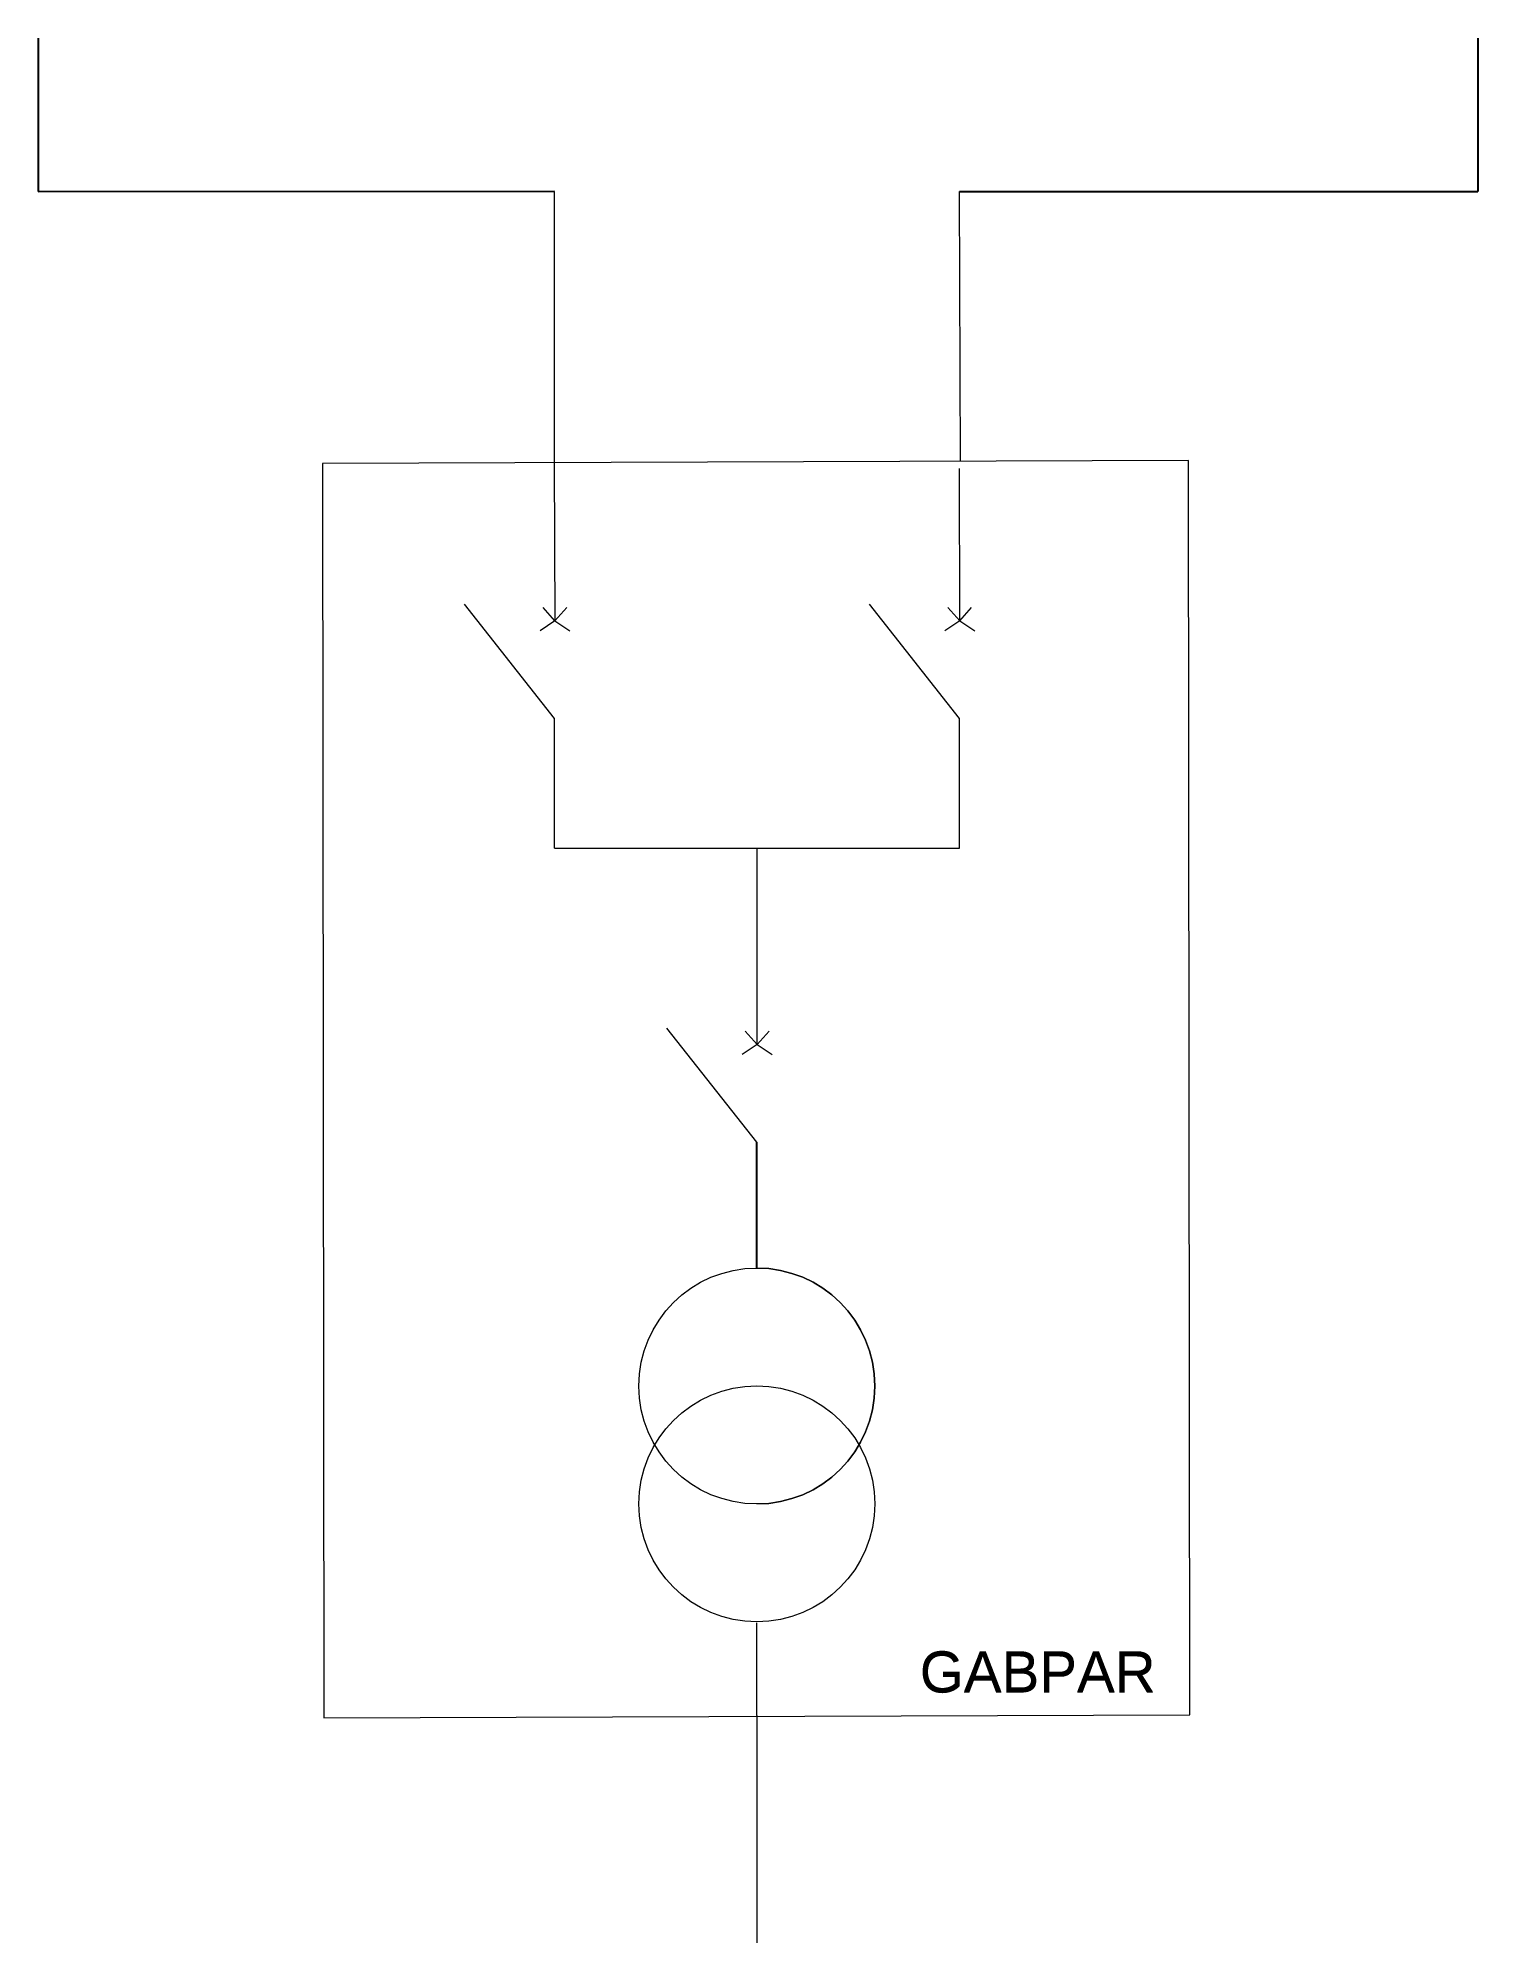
# Model space of a CAD drawing. Header units: millimetres. Extents: x -71 to 71, y 0 to 188.
import ezdxf

# ---------------------------------------------------------------- set-up
doc = ezdxf.new("R2010")
doc.units = ezdxf.units.MM
doc.layers.add('ACOT', color=7, linetype='Continuous')
doc.styles.get("Standard").update_dxf_attribs({"font": 'arial.ttf'})

msp = doc.modelspace()

# ---------------------------------------------------------------- linework, layer by layer
for p, q in [((71.18, 188.12), (71.19, 172.98)), ((-70.99, 188.12), (-70.98, 172.98)), ((70.7, 172.98), (71.19, 172.98))]:
    msp.add_line(p, q)
at = {"color": 7}
for p, q in [((-70.98, 172.98), (-19.99, 172.99)), ((20, 172.97), (70.7, 172.98)), ((-0.01, 66.65), (-0.01, 79.09))]:
    msp.add_line(p, q, dxfattribs=at)
at = {"lineweight": 18}
for p, q in [((-19.99, 146.11), (-19.99, 172.98)), ((20.09, 146.32), (20, 172.98)), ((-19.94, 130.53), (-19.99, 146.18)), ((20.03, 130.53), (19.99, 145.6)), ((-19.98, 120.93), (-28.87, 132.2)), ((-19.95, 130.56), (-21.12, 131.9)), ((-19.95, 130.56), (-18.77, 131.9)), ((20, 120.93), (11.11, 132.2)), ((20.03, 130.56), (18.85, 131.9)), ((20.03, 130.56), (21.2, 131.9)), ((-19.95, 130.56), (-21.42, 129.57)), ((-19.95, 130.56), (-18.47, 129.57)), ((20.03, 130.56), (18.55, 129.57)), ((20.03, 130.56), (21.5, 129.57)), ((-19.98, 108.13), (-19.98, 120.93)), ((20, 108.13), (20, 120.93)), ((-19.98, 108.13), (20, 108.13)), ((-0.01, 79.09), (-8.9, 90.35)), ((0.02, 88.72), (-1.46, 87.73)), ((0.02, 88.72), (-1.16, 90.05)), ((0.02, 88.72), (-1.16, 90.05)), ((0.02, 88.72), (1.19, 90.05)), ((0.02, 88.72), (1.49, 87.73))]:
    msp.add_line(p, q, dxfattribs=at)
msp.add_lwpolyline([(-42.92, 146.11), (-42.76, 22.24), (42.76, 22.54), (42.6, 146.4)], close=True, dxfattribs=at)
at = {"color": 0, "linetype": 'ByBlock', "lineweight": 18}
for centre in [(-0.01, 55), (-0.01, 43.36)]:
    msp.add_circle(centre, 11.65, dxfattribs=at)
msp.add_arc((-0.01, 55), 11.65, 270, 90, dxfattribs=at)
at = {"layer": 'ACOT', "color": 0, "linetype": 'ByBlock', "lineweight": 18}
for p, q in [((0.02, 88.72), (0.01, 108.13)), ((0, 22.47), (-0.01, 31.61))]:
    msp.add_line(p, q, dxfattribs=at)
at = {"layer": 'ACOT', "color": 0, "lineweight": 18}
msp.add_line((0, 22.47), (0, 0), dxfattribs=at)

# ---------------------------------------------------------------- texts
at = {"color": 0, "lineweight": 18}
for p in [(16.08, 24.8), (16.08, 24.72)]:
    msp.add_text('GABPAR', height=4, dxfattribs=at).set_placement(p)

doc.saveas('drawing.dxf')
